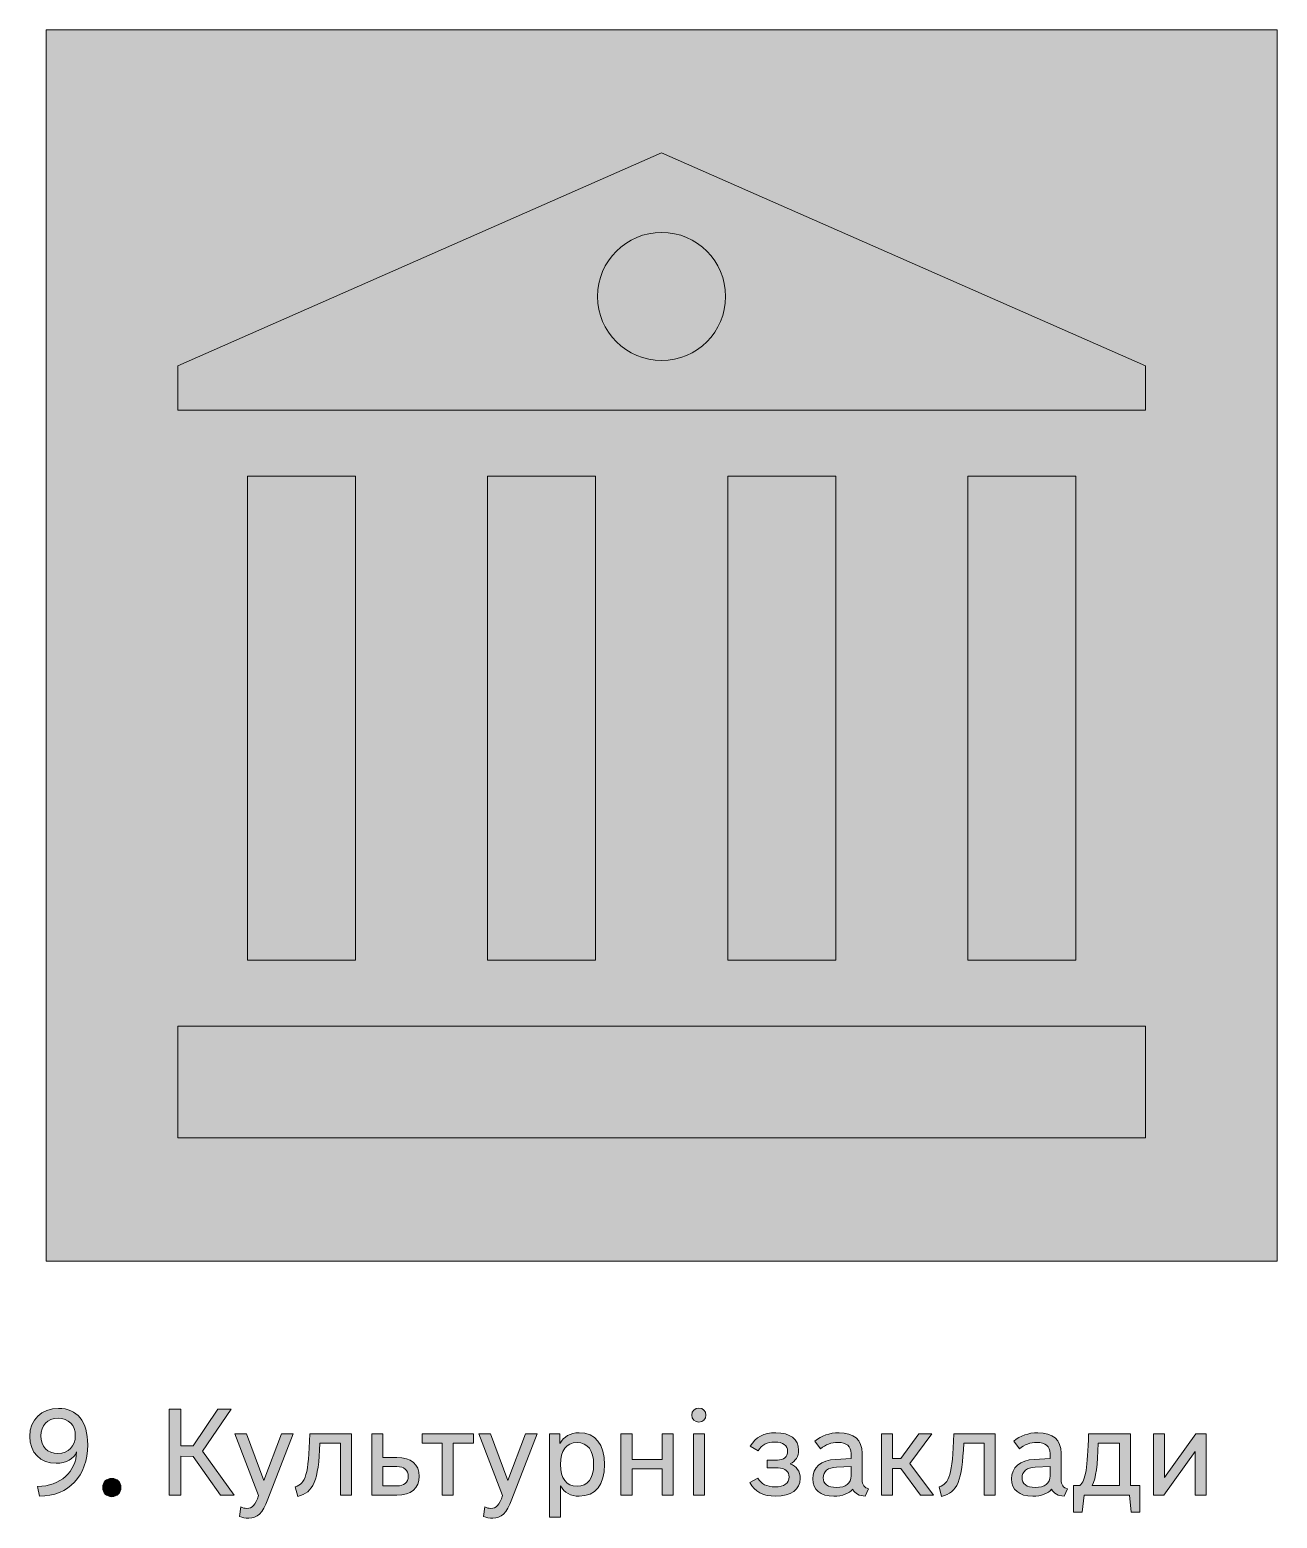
# Model space of a CAD drawing. Header units: millimetres. Extents: x -1334 to 1514, y -1037 to 10.
# Drawn here: x -267.6 to -166.3, y -110.9 to 10 of the extents above; entities that cross this region are included whole.
import ezdxf

# ---------------------------------------------------------------- set-up
doc = ezdxf.new("R2010")
doc.units = ezdxf.units.MM
doc.header["$MEASUREMENT"] = 0
doc.layers.add('bg', color=7, linetype='Continuous', lineweight=0)
doc.layers.add('icons', color=7, linetype='Continuous', lineweight=0)

# ---------------------------------------------------------------- blocks, each defined once
blk = doc.blocks.new('Block_42')
at = {"layer": 'icons', "true_color": 0x231f20, "transparency": 33554687}
h = blk.add_hatch(color=250, dxfattribs=at)
h.dxf.hatch_style = 2
edge = h.paths.add_edge_path()
edge.add_spline(control_points=[(-265.32, -102.76), (-266.2, -102.76), (-266.72, -103.34), (-266.72, -104.19), (-266.72, -105.05), (-266.2, -105.63), (-265.34, -105.63), (-264.46, -105.63), (-263.92, -105.02), (-263.92, -104.17), (-263.92, -103.33), (-264.45, -102.76), (-265.32, -102.76)], knot_values=[0, 0, 0, 0, 1, 1, 1, 2, 2, 2, 3, 3, 3, 4, 4, 4, 4], degree=3, periodic=0)
edge = h.paths.add_edge_path()
edge.add_spline(control_points=[(-265.28, -101.96), (-263.77, -101.96), (-262.91, -103.01), (-262.91, -104.93), (-262.91, -107.43), (-264.45, -109.09), (-266.83, -109.09), (-266.83, -109.09), (-266.98, -108.29), (-266.98, -108.29), (-265.13, -108.29), (-263.85, -107.09), (-263.82, -105.5), (-264.03, -106.05), (-264.66, -106.42), (-265.47, -106.42), (-266.75, -106.42), (-267.62, -105.56), (-267.62, -104.23), (-267.62, -102.86), (-266.67, -101.96), (-265.28, -101.96)], knot_values=[0, 0, 0, 0, 1, 1, 1, 2, 2, 2, 3, 3, 3, 4, 4, 4, 5, 5, 5, 6, 6, 6, 7, 7, 7, 7], degree=3, periodic=0)
h = blk.add_hatch(color=250, dxfattribs=at)
h.dxf.hatch_style = 2
edge = h.paths.add_edge_path()
edge.add_spline(control_points=[(-256.3, -102.03), (-256.3, -102.03), (-255.35, -102.03), (-255.35, -102.03), (-255.35, -102.03), (-255.35, -105), (-255.35, -105), (-255.35, -105), (-254.36, -105.01), (-254.36, -105.01), (-254.36, -105.01), (-252.35, -102.03), (-252.35, -102.03), (-252.35, -102.03), (-251.25, -102.03), (-251.25, -102.03), (-251.25, -102.03), (-253.58, -105.43), (-253.58, -105.43), (-253.58, -105.43), (-251.02, -109.01), (-251.02, -109.01), (-251.02, -109.01), (-252.14, -109.01), (-252.14, -109.01), (-252.14, -109.01), (-254.35, -105.86), (-254.35, -105.86), (-254.35, -105.86), (-255.35, -105.85), (-255.35, -105.85), (-255.35, -105.85), (-255.35, -109.01), (-255.35, -109.01), (-255.35, -109.01), (-256.3, -109.01), (-256.3, -109.01), (-256.3, -109.01), (-256.3, -102.03), (-256.3, -102.03)], knot_values=[0, 0, 0, 0, 1, 1, 1, 2, 2, 2, 3, 3, 3, 4, 4, 4, 5, 5, 5, 6, 6, 6, 7, 7, 7, 8, 8, 8, 9, 9, 9, 10, 10, 10, 11, 11, 11, 12, 12, 12, 13, 13, 13, 13], degree=3, periodic=0)
h = blk.add_hatch(color=250, dxfattribs=at)
h.dxf.hatch_style = 2
edge = h.paths.add_edge_path()
edge.add_spline(control_points=[(-212.82, -109.01), (-212.82, -109.01), (-213.72, -109.01), (-213.72, -109.01), (-213.72, -109.01), (-213.72, -104.02), (-213.72, -104.02), (-213.72, -104.02), (-212.82, -104.02), (-212.82, -104.02), (-212.82, -104.02), (-212.82, -109.01), (-212.82, -109.01)], knot_values=[0, 0, 0, 0, 1, 1, 1, 2, 2, 2, 3, 3, 3, 4, 4, 4, 4], degree=3, periodic=0)
edge = h.paths.add_edge_path()
edge.add_spline(control_points=[(-213.27, -101.93), (-212.94, -101.93), (-212.7, -102.17), (-212.7, -102.5), (-212.7, -102.83), (-212.94, -103.08), (-213.27, -103.08), (-213.6, -103.08), (-213.85, -102.83), (-213.85, -102.5), (-213.85, -102.17), (-213.6, -101.93), (-213.27, -101.93)], knot_values=[0, 0, 0, 0, 1, 1, 1, 2, 2, 2, 3, 3, 3, 4, 4, 4, 4], degree=3, periodic=0)
h = blk.add_hatch(color=250, dxfattribs=at)
h.dxf.hatch_style = 2
edge = h.paths.add_edge_path()
edge.add_spline(control_points=[(-223.17, -104.74), (-224.03, -104.74), (-224.51, -105.36), (-224.51, -106.52), (-224.51, -107.66), (-224.03, -108.28), (-223.17, -108.28), (-222.3, -108.28), (-221.82, -107.66), (-221.82, -106.52), (-221.82, -105.37), (-222.3, -104.74), (-223.17, -104.74)], knot_values=[0, 0, 0, 0, 1, 1, 1, 2, 2, 2, 3, 3, 3, 4, 4, 4, 4], degree=3, periodic=0)
edge = h.paths.add_edge_path()
edge.add_spline(control_points=[(-222.99, -103.94), (-221.68, -103.94), (-220.93, -104.88), (-220.93, -106.52), (-220.93, -108.15), (-221.67, -109.09), (-222.99, -109.09), (-223.69, -109.09), (-224.2, -108.8), (-224.51, -108.26), (-224.51, -108.26), (-224.51, -110.8), (-224.51, -110.8), (-224.51, -110.8), (-225.41, -110.8), (-225.41, -110.8), (-225.41, -110.8), (-225.41, -104.02), (-225.41, -104.02), (-225.41, -104.02), (-224.56, -104.02), (-224.56, -104.02), (-224.56, -104.02), (-224.56, -104.82), (-224.56, -104.82), (-224.25, -104.25), (-223.72, -103.94), (-222.99, -103.94)], knot_values=[0, 0, 0, 0, 1, 1, 1, 2, 2, 2, 3, 3, 3, 4, 4, 4, 5, 5, 5, 6, 6, 6, 7, 7, 7, 8, 8, 8, 9, 9, 9, 9], degree=3, periodic=0)
h = blk.add_hatch(color=250, dxfattribs=at)
h.dxf.hatch_style = 2
edge = h.paths.add_edge_path()
edge.add_spline(control_points=[(-208.45, -105.41), (-208.45, -105.41), (-209.1, -105.03), (-209.1, -105.03), (-208.67, -104.29), (-208.01, -103.94), (-207.03, -103.94), (-205.87, -103.94), (-205.17, -104.45), (-205.17, -105.34), (-205.17, -105.86), (-205.41, -106.25), (-205.86, -106.46), (-205.33, -106.66), (-205.04, -107.07), (-205.04, -107.64), (-205.04, -108.56), (-205.78, -109.09), (-207.03, -109.09), (-208.05, -109.09), (-208.72, -108.74), (-209.14, -107.99), (-209.14, -107.99), (-208.49, -107.62), (-208.49, -107.62), (-208.21, -108.1), (-207.76, -108.33), (-207.09, -108.33), (-206.36, -108.33), (-205.94, -108.04), (-205.94, -107.53), (-205.94, -107.08), (-206.27, -106.8), (-206.83, -106.8), (-206.83, -106.8), (-207.73, -106.8), (-207.73, -106.8), (-207.73, -106.8), (-207.73, -106.16), (-207.73, -106.16), (-207.73, -106.16), (-206.9, -106.16), (-206.9, -106.16), (-206.38, -106.16), (-206.07, -105.89), (-206.07, -105.45), (-206.07, -104.96), (-206.44, -104.69), (-207.11, -104.69), (-207.74, -104.69), (-208.17, -104.92), (-208.45, -105.41)], knot_values=[0, 0, 0, 0, 1, 1, 1, 2, 2, 2, 3, 3, 3, 4, 4, 4, 5, 5, 5, 6, 6, 6, 7, 7, 7, 8, 8, 8, 9, 9, 9, 10, 10, 10, 11, 11, 11, 12, 12, 12, 13, 13, 13, 14, 14, 14, 15, 15, 15, 16, 16, 16, 17, 17, 17, 17], degree=3, periodic=0)
h = blk.add_hatch(color=250, dxfattribs=at)
h.dxf.hatch_style = 2
edge = h.paths.add_edge_path()
edge.add_spline(control_points=[(-202.1, -106.73), (-202.79, -106.76), (-203.18, -107.08), (-203.18, -107.59), (-203.18, -108.1), (-202.81, -108.38), (-202.1, -108.38), (-201.34, -108.38), (-200.91, -108.05), (-200.91, -107.44), (-200.91, -107.44), (-200.91, -106.68), (-200.91, -106.68), (-200.91, -106.68), (-202.1, -106.73), (-202.1, -106.73)], knot_values=[0, 0, 0, 0, 1, 1, 1, 2, 2, 2, 3, 3, 3, 4, 4, 4, 5, 5, 5, 5], degree=3, periodic=0)
edge = h.paths.add_edge_path()
edge.add_spline(control_points=[(-203.85, -104.63), (-203.32, -104.18), (-202.67, -103.94), (-201.89, -103.94), (-200.67, -103.94), (-200.01, -104.52), (-200.01, -105.59), (-200.01, -105.59), (-200.01, -107.75), (-200.01, -107.75), (-200.01, -108.16), (-199.82, -108.42), (-199.49, -108.48), (-199.49, -108.48), (-199.76, -109.08), (-199.76, -109.08), (-200.25, -109.08), (-200.6, -108.88), (-200.78, -108.52), (-201.04, -108.87), (-201.62, -109.09), (-202.31, -109.09), (-203.42, -109.09), (-204.03, -108.56), (-204.03, -107.68), (-204.03, -106.74), (-203.35, -106.16), (-202.18, -106.1), (-202.18, -106.1), (-200.91, -106.03), (-200.91, -106.03), (-200.91, -106.03), (-200.91, -105.62), (-200.91, -105.62), (-200.91, -105.05), (-201.28, -104.72), (-201.97, -104.72), (-202.5, -104.72), (-203, -104.9), (-203.39, -105.24), (-203.39, -105.24), (-203.85, -104.63), (-203.85, -104.63)], knot_values=[0, 0, 0, 0, 1, 1, 1, 2, 2, 2, 3, 3, 3, 4, 4, 4, 5, 5, 5, 6, 6, 6, 7, 7, 7, 8, 8, 8, 9, 9, 9, 10, 10, 10, 11, 11, 11, 12, 12, 12, 13, 13, 13, 14, 14, 14, 14], degree=3, periodic=0)
h = blk.add_hatch(color=250, dxfattribs=at)
h.dxf.hatch_style = 2
edge = h.paths.add_edge_path()
edge.add_spline(control_points=[(-185.95, -106.73), (-186.64, -106.76), (-187.02, -107.08), (-187.02, -107.59), (-187.02, -108.1), (-186.65, -108.38), (-185.95, -108.38), (-185.19, -108.38), (-184.75, -108.05), (-184.75, -107.44), (-184.75, -107.44), (-184.75, -106.68), (-184.75, -106.68), (-184.75, -106.68), (-185.95, -106.73), (-185.95, -106.73)], knot_values=[0, 0, 0, 0, 1, 1, 1, 2, 2, 2, 3, 3, 3, 4, 4, 4, 5, 5, 5, 5], degree=3, periodic=0)
edge = h.paths.add_edge_path()
edge.add_spline(control_points=[(-187.7, -104.63), (-187.16, -104.18), (-186.52, -103.94), (-185.74, -103.94), (-184.51, -103.94), (-183.85, -104.52), (-183.85, -105.59), (-183.85, -105.59), (-183.85, -107.75), (-183.85, -107.75), (-183.85, -108.16), (-183.67, -108.42), (-183.34, -108.48), (-183.34, -108.48), (-183.61, -109.08), (-183.61, -109.08), (-184.09, -109.08), (-184.44, -108.88), (-184.62, -108.52), (-184.89, -108.87), (-185.47, -109.09), (-186.16, -109.09), (-187.26, -109.09), (-187.88, -108.56), (-187.88, -107.68), (-187.88, -106.74), (-187.19, -106.16), (-186.03, -106.1), (-186.03, -106.1), (-184.75, -106.03), (-184.75, -106.03), (-184.75, -106.03), (-184.75, -105.62), (-184.75, -105.62), (-184.75, -105.05), (-185.13, -104.72), (-185.82, -104.72), (-186.35, -104.72), (-186.84, -104.9), (-187.23, -105.24), (-187.23, -105.24), (-187.7, -104.63), (-187.7, -104.63)], knot_values=[0, 0, 0, 0, 1, 1, 1, 2, 2, 2, 3, 3, 3, 4, 4, 4, 5, 5, 5, 6, 6, 6, 7, 7, 7, 8, 8, 8, 9, 9, 9, 10, 10, 10, 11, 11, 11, 12, 12, 12, 13, 13, 13, 14, 14, 14, 14], degree=3, periodic=0)
h = blk.add_hatch(color=250, dxfattribs=at)
h.dxf.hatch_style = 2
edge = h.paths.add_edge_path()
edge.add_spline(control_points=[(-249.84, -110.88), (-250.09, -110.88), (-250.36, -110.83), (-250.58, -110.73), (-250.58, -110.73), (-250.47, -109.96), (-250.47, -109.96), (-250.32, -110.04), (-250.16, -110.08), (-249.99, -110.08), (-249.56, -110.08), (-249.3, -109.8), (-249.03, -109.03), (-249.03, -109.03), (-250.97, -104.02), (-250.97, -104.02), (-250.97, -104.02), (-250.02, -104.02), (-250.02, -104.02), (-250.02, -104.02), (-248.6, -107.81), (-248.6, -107.81), (-248.6, -107.81), (-247.18, -104.02), (-247.18, -104.02), (-247.18, -104.02), (-246.23, -104.02), (-246.23, -104.02), (-246.23, -104.02), (-248.28, -109.34), (-248.28, -109.34), (-248.73, -110.48), (-249.13, -110.88), (-249.84, -110.88)], knot_values=[0, 0, 0, 0, 1, 1, 1, 2, 2, 2, 3, 3, 3, 4, 4, 4, 5, 5, 5, 6, 6, 6, 7, 7, 7, 8, 8, 8, 9, 9, 9, 10, 10, 10, 11, 11, 11, 11], degree=3, periodic=0)
h = blk.add_hatch(color=250, dxfattribs=at)
h.dxf.hatch_style = 2
edge = h.paths.add_edge_path()
edge.add_spline(control_points=[(-246.06, -108.33), (-245.2, -108.07), (-245, -107.37), (-244.86, -104.02), (-244.86, -104.02), (-241.49, -104.02), (-241.49, -104.02), (-241.49, -104.02), (-241.49, -109.01), (-241.49, -109.01), (-241.49, -109.01), (-242.39, -109.01), (-242.39, -109.01), (-242.39, -109.01), (-242.39, -104.79), (-242.39, -104.79), (-242.39, -104.79), (-244.05, -104.79), (-244.05, -104.79), (-244.18, -107.88), (-244.56, -108.77), (-245.86, -109.11), (-245.86, -109.11), (-246.06, -108.33), (-246.06, -108.33)], knot_values=[0, 0, 0, 0, 1, 1, 1, 2, 2, 2, 3, 3, 3, 4, 4, 4, 5, 5, 5, 6, 6, 6, 7, 7, 7, 8, 8, 8, 8], degree=3, periodic=0)
h = blk.add_hatch(color=250, dxfattribs=at)
h.dxf.hatch_style = 2
edge = h.paths.add_edge_path()
edge.add_spline(control_points=[(-237.81, -108.26), (-237.21, -108.26), (-236.88, -107.97), (-236.88, -107.47), (-236.88, -106.97), (-237.21, -106.68), (-237.81, -106.68), (-237.81, -106.68), (-238.94, -106.68), (-238.94, -106.68), (-238.94, -106.68), (-238.94, -108.26), (-238.94, -108.26), (-238.94, -108.26), (-237.81, -108.26), (-237.81, -108.26)], knot_values=[0, 0, 0, 0, 1, 1, 1, 2, 2, 2, 3, 3, 3, 4, 4, 4, 5, 5, 5, 5], degree=3, periodic=0)
edge = h.paths.add_edge_path()
edge.add_spline(control_points=[(-235.98, -107.47), (-235.98, -108.45), (-236.64, -109.01), (-237.81, -109.01), (-237.81, -109.01), (-239.84, -109.01), (-239.84, -109.01), (-239.84, -109.01), (-239.84, -104.02), (-239.84, -104.02), (-239.84, -104.02), (-238.94, -104.02), (-238.94, -104.02), (-238.94, -104.02), (-238.94, -105.94), (-238.94, -105.94), (-238.94, -105.94), (-237.81, -105.94), (-237.81, -105.94), (-236.64, -105.94), (-235.98, -106.5), (-235.98, -107.47)], knot_values=[0, 0, 0, 0, 1, 1, 1, 2, 2, 2, 3, 3, 3, 4, 4, 4, 5, 5, 5, 6, 6, 6, 7, 7, 7, 7], degree=3, periodic=0)
h = blk.add_hatch(color=250, dxfattribs=at)
h.dxf.hatch_style = 2
edge = h.paths.add_edge_path()
edge.add_spline(control_points=[(-235.76, -104.02), (-235.76, -104.02), (-231.58, -104.02), (-231.58, -104.02), (-231.58, -104.02), (-231.58, -104.79), (-231.58, -104.79), (-231.58, -104.79), (-233.22, -104.79), (-233.22, -104.79), (-233.22, -104.79), (-233.22, -109.01), (-233.22, -109.01), (-233.22, -109.01), (-234.12, -109.01), (-234.12, -109.01), (-234.12, -109.01), (-234.12, -104.79), (-234.12, -104.79), (-234.12, -104.79), (-235.76, -104.79), (-235.76, -104.79), (-235.76, -104.79), (-235.76, -104.02), (-235.76, -104.02)], knot_values=[0, 0, 0, 0, 1, 1, 1, 2, 2, 2, 3, 3, 3, 4, 4, 4, 5, 5, 5, 6, 6, 6, 7, 7, 7, 8, 8, 8, 8], degree=3, periodic=0)
h = blk.add_hatch(color=250, dxfattribs=at)
h.dxf.hatch_style = 2
edge = h.paths.add_edge_path()
edge.add_spline(control_points=[(-230.02, -110.88), (-230.27, -110.88), (-230.54, -110.83), (-230.76, -110.73), (-230.76, -110.73), (-230.65, -109.96), (-230.65, -109.96), (-230.5, -110.04), (-230.34, -110.08), (-230.17, -110.08), (-229.74, -110.08), (-229.48, -109.8), (-229.21, -109.03), (-229.21, -109.03), (-231.15, -104.02), (-231.15, -104.02), (-231.15, -104.02), (-230.2, -104.02), (-230.2, -104.02), (-230.2, -104.02), (-228.78, -107.81), (-228.78, -107.81), (-228.78, -107.81), (-227.36, -104.02), (-227.36, -104.02), (-227.36, -104.02), (-226.41, -104.02), (-226.41, -104.02), (-226.41, -104.02), (-228.46, -109.34), (-228.46, -109.34), (-228.91, -110.48), (-229.31, -110.88), (-230.02, -110.88)], knot_values=[0, 0, 0, 0, 1, 1, 1, 2, 2, 2, 3, 3, 3, 4, 4, 4, 5, 5, 5, 6, 6, 6, 7, 7, 7, 8, 8, 8, 9, 9, 9, 10, 10, 10, 11, 11, 11, 11], degree=3, periodic=0)
h = blk.add_hatch(color=250, dxfattribs=at)
h.dxf.hatch_style = 2
edge = h.paths.add_edge_path()
edge.add_spline(control_points=[(-218.7, -109.01), (-218.7, -109.01), (-219.6, -109.01), (-219.6, -109.01), (-219.6, -109.01), (-219.6, -104.02), (-219.6, -104.02), (-219.6, -104.02), (-218.7, -104.02), (-218.7, -104.02), (-218.7, -104.02), (-218.7, -106.1), (-218.7, -106.1), (-218.7, -106.1), (-216.26, -106.1), (-216.26, -106.1), (-216.26, -106.1), (-216.26, -104.02), (-216.26, -104.02), (-216.26, -104.02), (-215.36, -104.02), (-215.36, -104.02), (-215.36, -104.02), (-215.36, -109.01), (-215.36, -109.01), (-215.36, -109.01), (-216.26, -109.01), (-216.26, -109.01), (-216.26, -109.01), (-216.26, -106.86), (-216.26, -106.86), (-216.26, -106.86), (-218.7, -106.86), (-218.7, -106.86), (-218.7, -106.86), (-218.7, -109.01), (-218.7, -109.01)], knot_values=[0, 0, 0, 0, 1, 1, 1, 2, 2, 2, 3, 3, 3, 4, 4, 4, 5, 5, 5, 6, 6, 6, 7, 7, 7, 8, 8, 8, 9, 9, 9, 10, 10, 10, 11, 11, 11, 12, 12, 12, 12], degree=3, periodic=0)
h = blk.add_hatch(color=250, dxfattribs=at)
h.dxf.hatch_style = 2
edge = h.paths.add_edge_path()
edge.add_spline(control_points=[(-197.55, -106.84), (-197.55, -106.84), (-197.55, -109.01), (-197.55, -109.01), (-197.55, -109.01), (-198.44, -109.01), (-198.44, -109.01), (-198.44, -109.01), (-198.44, -104.02), (-198.44, -104.02), (-198.44, -104.02), (-197.55, -104.02), (-197.55, -104.02), (-197.55, -104.02), (-197.55, -106.03), (-197.55, -106.03), (-197.55, -106.03), (-196.88, -106.03), (-196.88, -106.03), (-196.88, -106.03), (-195.41, -104.02), (-195.41, -104.02), (-195.41, -104.02), (-194.36, -104.02), (-194.36, -104.02), (-194.36, -104.02), (-196.14, -106.44), (-196.14, -106.44), (-196.14, -106.44), (-194.22, -109.01), (-194.22, -109.01), (-194.22, -109.01), (-195.27, -109.01), (-195.27, -109.01), (-195.27, -109.01), (-196.88, -106.84), (-196.88, -106.84), (-196.88, -106.84), (-197.55, -106.84), (-197.55, -106.84)], knot_values=[0, 0, 0, 0, 1, 1, 1, 2, 2, 2, 3, 3, 3, 4, 4, 4, 5, 5, 5, 6, 6, 6, 7, 7, 7, 8, 8, 8, 9, 9, 9, 10, 10, 10, 11, 11, 11, 12, 12, 12, 13, 13, 13, 13], degree=3, periodic=0)
h = blk.add_hatch(color=250, dxfattribs=at)
h.dxf.hatch_style = 2
edge = h.paths.add_edge_path()
edge.add_spline(control_points=[(-193.76, -108.33), (-192.9, -108.07), (-192.7, -107.37), (-192.56, -104.02), (-192.56, -104.02), (-189.2, -104.02), (-189.2, -104.02), (-189.2, -104.02), (-189.2, -109.01), (-189.2, -109.01), (-189.2, -109.01), (-190.09, -109.01), (-190.09, -109.01), (-190.09, -109.01), (-190.09, -104.79), (-190.09, -104.79), (-190.09, -104.79), (-191.76, -104.79), (-191.76, -104.79), (-191.89, -107.88), (-192.27, -108.77), (-193.56, -109.11), (-193.56, -109.11), (-193.76, -108.33), (-193.76, -108.33)], knot_values=[0, 0, 0, 0, 1, 1, 1, 2, 2, 2, 3, 3, 3, 4, 4, 4, 5, 5, 5, 6, 6, 6, 7, 7, 7, 8, 8, 8, 8], degree=3, periodic=0)
h = blk.add_hatch(color=250, dxfattribs=at)
h.dxf.hatch_style = 2
edge = h.paths.add_edge_path()
edge.add_spline(control_points=[(-179.1, -108.23), (-179.1, -108.23), (-179.1, -104.79), (-179.1, -104.79), (-179.1, -104.79), (-180.83, -104.79), (-180.83, -104.79), (-180.89, -106.56), (-181.01, -107.6), (-181.32, -108.23), (-181.32, -108.23), (-179.1, -108.23), (-179.1, -108.23)], knot_values=[0, 0, 0, 0, 1, 1, 1, 2, 2, 2, 3, 3, 3, 4, 4, 4, 4], degree=3, periodic=0)
edge = h.paths.add_edge_path()
edge.add_spline(control_points=[(-182.84, -110.4), (-182.84, -110.4), (-182.84, -108.23), (-182.84, -108.23), (-182.84, -108.23), (-182.34, -108.23), (-182.34, -108.23), (-181.83, -107.81), (-181.71, -106.78), (-181.62, -104.02), (-181.62, -104.02), (-178.21, -104.02), (-178.21, -104.02), (-178.21, -104.02), (-178.21, -108.23), (-178.21, -108.23), (-178.21, -108.23), (-177.46, -108.23), (-177.46, -108.23), (-177.46, -108.23), (-177.46, -110.4), (-177.46, -110.4), (-177.46, -110.4), (-178.16, -110.4), (-178.16, -110.4), (-178.16, -110.4), (-178.3, -109.01), (-178.3, -109.01), (-178.3, -109.01), (-181.99, -109.01), (-181.99, -109.01), (-181.99, -109.01), (-182.14, -110.4), (-182.14, -110.4), (-182.14, -110.4), (-182.84, -110.4), (-182.84, -110.4)], knot_values=[0, 0, 0, 0, 1, 1, 1, 2, 2, 2, 3, 3, 3, 4, 4, 4, 5, 5, 5, 6, 6, 6, 7, 7, 7, 8, 8, 8, 9, 9, 9, 10, 10, 10, 11, 11, 11, 12, 12, 12, 12], degree=3, periodic=0)
h = blk.add_hatch(color=250, dxfattribs=at)
h.dxf.hatch_style = 2
edge = h.paths.add_edge_path()
edge.add_spline(control_points=[(-172.92, -104.02), (-172.92, -104.02), (-172.08, -104.02), (-172.08, -104.02), (-172.08, -104.02), (-172.08, -109.01), (-172.08, -109.01), (-172.08, -109.01), (-172.97, -109.01), (-172.97, -109.01), (-172.97, -109.01), (-172.97, -105.46), (-172.97, -105.46), (-172.97, -105.46), (-175.51, -109.01), (-175.51, -109.01), (-175.51, -109.01), (-176.36, -109.01), (-176.36, -109.01), (-176.36, -109.01), (-176.36, -104.02), (-176.36, -104.02), (-176.36, -104.02), (-175.46, -104.02), (-175.46, -104.02), (-175.46, -104.02), (-175.46, -107.56), (-175.46, -107.56), (-175.46, -107.56), (-172.92, -104.02), (-172.92, -104.02)], knot_values=[0, 0, 0, 0, 1, 1, 1, 2, 2, 2, 3, 3, 3, 4, 4, 4, 5, 5, 5, 6, 6, 6, 7, 7, 7, 8, 8, 8, 9, 9, 9, 10, 10, 10, 10], degree=3, periodic=0)
h = blk.add_hatch(color=250, dxfattribs=at)
h.dxf.hatch_style = 2
edge = h.paths.add_edge_path()
edge.add_spline(control_points=[(-260.95, -107.64), (-260.53, -107.64), (-260.22, -107.95), (-260.22, -108.38), (-260.22, -108.81), (-260.53, -109.13), (-260.95, -109.13), (-261.39, -109.13), (-261.69, -108.81), (-261.69, -108.38), (-261.69, -107.95), (-261.39, -107.64), (-260.95, -107.64)], knot_values=[0, 0, 0, 0, 1, 1, 1, 2, 2, 2, 3, 3, 3, 4, 4, 4, 4], degree=3, periodic=0)
at = {"layer": 'icons'}
for points, knots in [([(-265.28, -101.96), (-263.77, -101.96), (-262.91, -103.01), (-262.91, -104.93), (-262.91, -107.43), (-264.45, -109.09), (-266.83, -109.09), (-266.83, -109.09), (-266.98, -108.29), (-266.98, -108.29), (-265.13, -108.29), (-263.85, -107.09), (-263.82, -105.5), (-264.03, -106.05), (-264.66, -106.42), (-265.47, -106.42), (-266.75, -106.42), (-267.62, -105.56), (-267.62, -104.23), (-267.62, -102.86), (-266.67, -101.96), (-265.28, -101.96)], [0, 0, 0, 0, 1, 1, 1, 2, 2, 2, 3, 3, 3, 4, 4, 4, 5, 5, 5, 6, 6, 6, 7, 7, 7, 7]), ([(-256.3, -102.03), (-256.3, -102.03), (-255.35, -102.03), (-255.35, -102.03), (-255.35, -102.03), (-255.35, -105), (-255.35, -105), (-255.35, -105), (-254.36, -105.01), (-254.36, -105.01), (-254.36, -105.01), (-252.35, -102.03), (-252.35, -102.03), (-252.35, -102.03), (-251.25, -102.03), (-251.25, -102.03), (-251.25, -102.03), (-253.58, -105.43), (-253.58, -105.43), (-253.58, -105.43), (-251.02, -109.01), (-251.02, -109.01), (-251.02, -109.01), (-252.14, -109.01), (-252.14, -109.01), (-252.14, -109.01), (-254.35, -105.86), (-254.35, -105.86), (-254.35, -105.86), (-255.35, -105.85), (-255.35, -105.85), (-255.35, -105.85), (-255.35, -109.01), (-255.35, -109.01), (-255.35, -109.01), (-256.3, -109.01), (-256.3, -109.01), (-256.3, -109.01), (-256.3, -102.03), (-256.3, -102.03)], [0, 0, 0, 0, 1, 1, 1, 2, 2, 2, 3, 3, 3, 4, 4, 4, 5, 5, 5, 6, 6, 6, 7, 7, 7, 8, 8, 8, 9, 9, 9, 10, 10, 10, 11, 11, 11, 12, 12, 12, 13, 13, 13, 13]), ([(-213.27, -101.93), (-212.94, -101.93), (-212.7, -102.17), (-212.7, -102.5), (-212.7, -102.83), (-212.94, -103.08), (-213.27, -103.08), (-213.6, -103.08), (-213.85, -102.83), (-213.85, -102.5), (-213.85, -102.17), (-213.6, -101.93), (-213.27, -101.93)], [0, 0, 0, 0, 1, 1, 1, 2, 2, 2, 3, 3, 3, 4, 4, 4, 4]), ([(-265.32, -102.76), (-266.2, -102.76), (-266.72, -103.34), (-266.72, -104.19), (-266.72, -105.05), (-266.2, -105.63), (-265.34, -105.63), (-264.46, -105.63), (-263.92, -105.02), (-263.92, -104.17), (-263.92, -103.33), (-264.45, -102.76), (-265.32, -102.76)], [0, 0, 0, 0, 1, 1, 1, 2, 2, 2, 3, 3, 3, 4, 4, 4, 4]), ([(-222.99, -103.94), (-221.68, -103.94), (-220.93, -104.88), (-220.93, -106.52), (-220.93, -108.15), (-221.67, -109.09), (-222.99, -109.09), (-223.69, -109.09), (-224.2, -108.8), (-224.51, -108.26), (-224.51, -108.26), (-224.51, -110.8), (-224.51, -110.8), (-224.51, -110.8), (-225.41, -110.8), (-225.41, -110.8), (-225.41, -110.8), (-225.41, -104.02), (-225.41, -104.02), (-225.41, -104.02), (-224.56, -104.02), (-224.56, -104.02), (-224.56, -104.02), (-224.56, -104.82), (-224.56, -104.82), (-224.25, -104.25), (-223.72, -103.94), (-222.99, -103.94)], [0, 0, 0, 0, 1, 1, 1, 2, 2, 2, 3, 3, 3, 4, 4, 4, 5, 5, 5, 6, 6, 6, 7, 7, 7, 8, 8, 8, 9, 9, 9, 9]), ([(-208.45, -105.41), (-208.45, -105.41), (-209.1, -105.03), (-209.1, -105.03), (-208.67, -104.29), (-208.01, -103.94), (-207.03, -103.94), (-205.87, -103.94), (-205.17, -104.45), (-205.17, -105.34), (-205.17, -105.86), (-205.41, -106.25), (-205.86, -106.46), (-205.33, -106.66), (-205.04, -107.07), (-205.04, -107.64), (-205.04, -108.56), (-205.78, -109.09), (-207.03, -109.09), (-208.05, -109.09), (-208.72, -108.74), (-209.14, -107.99), (-209.14, -107.99), (-208.49, -107.62), (-208.49, -107.62), (-208.21, -108.1), (-207.76, -108.33), (-207.09, -108.33), (-206.36, -108.33), (-205.94, -108.04), (-205.94, -107.53), (-205.94, -107.08), (-206.27, -106.8), (-206.83, -106.8), (-206.83, -106.8), (-207.73, -106.8), (-207.73, -106.8), (-207.73, -106.8), (-207.73, -106.16), (-207.73, -106.16), (-207.73, -106.16), (-206.9, -106.16), (-206.9, -106.16), (-206.38, -106.16), (-206.07, -105.89), (-206.07, -105.45), (-206.07, -104.96), (-206.44, -104.69), (-207.11, -104.69), (-207.74, -104.69), (-208.17, -104.92), (-208.45, -105.41)], [0, 0, 0, 0, 1, 1, 1, 2, 2, 2, 3, 3, 3, 4, 4, 4, 5, 5, 5, 6, 6, 6, 7, 7, 7, 8, 8, 8, 9, 9, 9, 10, 10, 10, 11, 11, 11, 12, 12, 12, 13, 13, 13, 14, 14, 14, 15, 15, 15, 16, 16, 16, 17, 17, 17, 17]), ([(-203.85, -104.63), (-203.32, -104.18), (-202.67, -103.94), (-201.89, -103.94), (-200.67, -103.94), (-200.01, -104.52), (-200.01, -105.59), (-200.01, -105.59), (-200.01, -107.75), (-200.01, -107.75), (-200.01, -108.16), (-199.82, -108.42), (-199.49, -108.48), (-199.49, -108.48), (-199.76, -109.08), (-199.76, -109.08), (-200.25, -109.08), (-200.6, -108.88), (-200.78, -108.52), (-201.04, -108.87), (-201.62, -109.09), (-202.31, -109.09), (-203.42, -109.09), (-204.03, -108.56), (-204.03, -107.68), (-204.03, -106.74), (-203.35, -106.16), (-202.18, -106.1), (-202.18, -106.1), (-200.91, -106.03), (-200.91, -106.03), (-200.91, -106.03), (-200.91, -105.62), (-200.91, -105.62), (-200.91, -105.05), (-201.28, -104.72), (-201.97, -104.72), (-202.5, -104.72), (-203, -104.9), (-203.39, -105.24), (-203.39, -105.24), (-203.85, -104.63), (-203.85, -104.63)], [0, 0, 0, 0, 1, 1, 1, 2, 2, 2, 3, 3, 3, 4, 4, 4, 5, 5, 5, 6, 6, 6, 7, 7, 7, 8, 8, 8, 9, 9, 9, 10, 10, 10, 11, 11, 11, 12, 12, 12, 13, 13, 13, 14, 14, 14, 14]), ([(-187.7, -104.63), (-187.16, -104.18), (-186.52, -103.94), (-185.74, -103.94), (-184.51, -103.94), (-183.85, -104.52), (-183.85, -105.59), (-183.85, -105.59), (-183.85, -107.75), (-183.85, -107.75), (-183.85, -108.16), (-183.67, -108.42), (-183.34, -108.48), (-183.34, -108.48), (-183.61, -109.08), (-183.61, -109.08), (-184.09, -109.08), (-184.44, -108.88), (-184.62, -108.52), (-184.89, -108.87), (-185.47, -109.09), (-186.16, -109.09), (-187.26, -109.09), (-187.88, -108.56), (-187.88, -107.68), (-187.88, -106.74), (-187.19, -106.16), (-186.03, -106.1), (-186.03, -106.1), (-184.75, -106.03), (-184.75, -106.03), (-184.75, -106.03), (-184.75, -105.62), (-184.75, -105.62), (-184.75, -105.05), (-185.13, -104.72), (-185.82, -104.72), (-186.35, -104.72), (-186.84, -104.9), (-187.23, -105.24), (-187.23, -105.24), (-187.7, -104.63), (-187.7, -104.63)], [0, 0, 0, 0, 1, 1, 1, 2, 2, 2, 3, 3, 3, 4, 4, 4, 5, 5, 5, 6, 6, 6, 7, 7, 7, 8, 8, 8, 9, 9, 9, 10, 10, 10, 11, 11, 11, 12, 12, 12, 13, 13, 13, 14, 14, 14, 14]), ([(-249.84, -110.88), (-250.09, -110.88), (-250.36, -110.83), (-250.58, -110.73), (-250.58, -110.73), (-250.47, -109.96), (-250.47, -109.96), (-250.32, -110.04), (-250.16, -110.08), (-249.99, -110.08), (-249.56, -110.08), (-249.3, -109.8), (-249.03, -109.03), (-249.03, -109.03), (-250.97, -104.02), (-250.97, -104.02), (-250.97, -104.02), (-250.02, -104.02), (-250.02, -104.02), (-250.02, -104.02), (-248.6, -107.81), (-248.6, -107.81), (-248.6, -107.81), (-247.18, -104.02), (-247.18, -104.02), (-247.18, -104.02), (-246.23, -104.02), (-246.23, -104.02), (-246.23, -104.02), (-248.28, -109.34), (-248.28, -109.34), (-248.73, -110.48), (-249.13, -110.88), (-249.84, -110.88)], [0, 0, 0, 0, 1, 1, 1, 2, 2, 2, 3, 3, 3, 4, 4, 4, 5, 5, 5, 6, 6, 6, 7, 7, 7, 8, 8, 8, 9, 9, 9, 10, 10, 10, 11, 11, 11, 11]), ([(-246.06, -108.33), (-245.2, -108.07), (-245, -107.37), (-244.86, -104.02), (-244.86, -104.02), (-241.49, -104.02), (-241.49, -104.02), (-241.49, -104.02), (-241.49, -109.01), (-241.49, -109.01), (-241.49, -109.01), (-242.39, -109.01), (-242.39, -109.01), (-242.39, -109.01), (-242.39, -104.79), (-242.39, -104.79), (-242.39, -104.79), (-244.05, -104.79), (-244.05, -104.79), (-244.18, -107.88), (-244.56, -108.77), (-245.86, -109.11), (-245.86, -109.11), (-246.06, -108.33), (-246.06, -108.33)], [0, 0, 0, 0, 1, 1, 1, 2, 2, 2, 3, 3, 3, 4, 4, 4, 5, 5, 5, 6, 6, 6, 7, 7, 7, 8, 8, 8, 8]), ([(-235.98, -107.47), (-235.98, -108.45), (-236.64, -109.01), (-237.81, -109.01), (-237.81, -109.01), (-239.84, -109.01), (-239.84, -109.01), (-239.84, -109.01), (-239.84, -104.02), (-239.84, -104.02), (-239.84, -104.02), (-238.94, -104.02), (-238.94, -104.02), (-238.94, -104.02), (-238.94, -105.94), (-238.94, -105.94), (-238.94, -105.94), (-237.81, -105.94), (-237.81, -105.94), (-236.64, -105.94), (-235.98, -106.5), (-235.98, -107.47)], [0, 0, 0, 0, 1, 1, 1, 2, 2, 2, 3, 3, 3, 4, 4, 4, 5, 5, 5, 6, 6, 6, 7, 7, 7, 7]), ([(-235.76, -104.02), (-235.76, -104.02), (-231.58, -104.02), (-231.58, -104.02), (-231.58, -104.02), (-231.58, -104.79), (-231.58, -104.79), (-231.58, -104.79), (-233.22, -104.79), (-233.22, -104.79), (-233.22, -104.79), (-233.22, -109.01), (-233.22, -109.01), (-233.22, -109.01), (-234.12, -109.01), (-234.12, -109.01), (-234.12, -109.01), (-234.12, -104.79), (-234.12, -104.79), (-234.12, -104.79), (-235.76, -104.79), (-235.76, -104.79), (-235.76, -104.79), (-235.76, -104.02), (-235.76, -104.02)], [0, 0, 0, 0, 1, 1, 1, 2, 2, 2, 3, 3, 3, 4, 4, 4, 5, 5, 5, 6, 6, 6, 7, 7, 7, 8, 8, 8, 8]), ([(-230.02, -110.88), (-230.27, -110.88), (-230.54, -110.83), (-230.76, -110.73), (-230.76, -110.73), (-230.65, -109.96), (-230.65, -109.96), (-230.5, -110.04), (-230.34, -110.08), (-230.17, -110.08), (-229.74, -110.08), (-229.48, -109.8), (-229.21, -109.03), (-229.21, -109.03), (-231.15, -104.02), (-231.15, -104.02), (-231.15, -104.02), (-230.2, -104.02), (-230.2, -104.02), (-230.2, -104.02), (-228.78, -107.81), (-228.78, -107.81), (-228.78, -107.81), (-227.36, -104.02), (-227.36, -104.02), (-227.36, -104.02), (-226.41, -104.02), (-226.41, -104.02), (-226.41, -104.02), (-228.46, -109.34), (-228.46, -109.34), (-228.91, -110.48), (-229.31, -110.88), (-230.02, -110.88)], [0, 0, 0, 0, 1, 1, 1, 2, 2, 2, 3, 3, 3, 4, 4, 4, 5, 5, 5, 6, 6, 6, 7, 7, 7, 8, 8, 8, 9, 9, 9, 10, 10, 10, 11, 11, 11, 11]), ([(-223.17, -104.74), (-224.03, -104.74), (-224.51, -105.36), (-224.51, -106.52), (-224.51, -107.66), (-224.03, -108.28), (-223.17, -108.28), (-222.3, -108.28), (-221.82, -107.66), (-221.82, -106.52), (-221.82, -105.37), (-222.3, -104.74), (-223.17, -104.74)], [0, 0, 0, 0, 1, 1, 1, 2, 2, 2, 3, 3, 3, 4, 4, 4, 4]), ([(-218.7, -109.01), (-218.7, -109.01), (-219.6, -109.01), (-219.6, -109.01), (-219.6, -109.01), (-219.6, -104.02), (-219.6, -104.02), (-219.6, -104.02), (-218.7, -104.02), (-218.7, -104.02), (-218.7, -104.02), (-218.7, -106.1), (-218.7, -106.1), (-218.7, -106.1), (-216.26, -106.1), (-216.26, -106.1), (-216.26, -106.1), (-216.26, -104.02), (-216.26, -104.02), (-216.26, -104.02), (-215.36, -104.02), (-215.36, -104.02), (-215.36, -104.02), (-215.36, -109.01), (-215.36, -109.01), (-215.36, -109.01), (-216.26, -109.01), (-216.26, -109.01), (-216.26, -109.01), (-216.26, -106.86), (-216.26, -106.86), (-216.26, -106.86), (-218.7, -106.86), (-218.7, -106.86), (-218.7, -106.86), (-218.7, -109.01), (-218.7, -109.01)], [0, 0, 0, 0, 1, 1, 1, 2, 2, 2, 3, 3, 3, 4, 4, 4, 5, 5, 5, 6, 6, 6, 7, 7, 7, 8, 8, 8, 9, 9, 9, 10, 10, 10, 11, 11, 11, 12, 12, 12, 12]), ([(-212.82, -109.01), (-212.82, -109.01), (-213.72, -109.01), (-213.72, -109.01), (-213.72, -109.01), (-213.72, -104.02), (-213.72, -104.02), (-213.72, -104.02), (-212.82, -104.02), (-212.82, -104.02), (-212.82, -104.02), (-212.82, -109.01), (-212.82, -109.01)], [0, 0, 0, 0, 1, 1, 1, 2, 2, 2, 3, 3, 3, 4, 4, 4, 4]), ([(-197.55, -106.84), (-197.55, -106.84), (-197.55, -109.01), (-197.55, -109.01), (-197.55, -109.01), (-198.44, -109.01), (-198.44, -109.01), (-198.44, -109.01), (-198.44, -104.02), (-198.44, -104.02), (-198.44, -104.02), (-197.55, -104.02), (-197.55, -104.02), (-197.55, -104.02), (-197.55, -106.03), (-197.55, -106.03), (-197.55, -106.03), (-196.88, -106.03), (-196.88, -106.03), (-196.88, -106.03), (-195.41, -104.02), (-195.41, -104.02), (-195.41, -104.02), (-194.36, -104.02), (-194.36, -104.02), (-194.36, -104.02), (-196.14, -106.44), (-196.14, -106.44), (-196.14, -106.44), (-194.22, -109.01), (-194.22, -109.01), (-194.22, -109.01), (-195.27, -109.01), (-195.27, -109.01), (-195.27, -109.01), (-196.88, -106.84), (-196.88, -106.84), (-196.88, -106.84), (-197.55, -106.84), (-197.55, -106.84)], [0, 0, 0, 0, 1, 1, 1, 2, 2, 2, 3, 3, 3, 4, 4, 4, 5, 5, 5, 6, 6, 6, 7, 7, 7, 8, 8, 8, 9, 9, 9, 10, 10, 10, 11, 11, 11, 12, 12, 12, 13, 13, 13, 13]), ([(-193.76, -108.33), (-192.9, -108.07), (-192.7, -107.37), (-192.56, -104.02), (-192.56, -104.02), (-189.2, -104.02), (-189.2, -104.02), (-189.2, -104.02), (-189.2, -109.01), (-189.2, -109.01), (-189.2, -109.01), (-190.09, -109.01), (-190.09, -109.01), (-190.09, -109.01), (-190.09, -104.79), (-190.09, -104.79), (-190.09, -104.79), (-191.76, -104.79), (-191.76, -104.79), (-191.89, -107.88), (-192.27, -108.77), (-193.56, -109.11), (-193.56, -109.11), (-193.76, -108.33), (-193.76, -108.33)], [0, 0, 0, 0, 1, 1, 1, 2, 2, 2, 3, 3, 3, 4, 4, 4, 5, 5, 5, 6, 6, 6, 7, 7, 7, 8, 8, 8, 8]), ([(-182.84, -110.4), (-182.84, -110.4), (-182.84, -108.23), (-182.84, -108.23), (-182.84, -108.23), (-182.34, -108.23), (-182.34, -108.23), (-181.83, -107.81), (-181.71, -106.78), (-181.62, -104.02), (-181.62, -104.02), (-178.21, -104.02), (-178.21, -104.02), (-178.21, -104.02), (-178.21, -108.23), (-178.21, -108.23), (-178.21, -108.23), (-177.46, -108.23), (-177.46, -108.23), (-177.46, -108.23), (-177.46, -110.4), (-177.46, -110.4), (-177.46, -110.4), (-178.16, -110.4), (-178.16, -110.4), (-178.16, -110.4), (-178.3, -109.01), (-178.3, -109.01), (-178.3, -109.01), (-181.99, -109.01), (-181.99, -109.01), (-181.99, -109.01), (-182.14, -110.4), (-182.14, -110.4), (-182.14, -110.4), (-182.84, -110.4), (-182.84, -110.4)], [0, 0, 0, 0, 1, 1, 1, 2, 2, 2, 3, 3, 3, 4, 4, 4, 5, 5, 5, 6, 6, 6, 7, 7, 7, 8, 8, 8, 9, 9, 9, 10, 10, 10, 11, 11, 11, 12, 12, 12, 12]), ([(-179.1, -108.23), (-179.1, -108.23), (-179.1, -104.79), (-179.1, -104.79), (-179.1, -104.79), (-180.83, -104.79), (-180.83, -104.79), (-180.89, -106.56), (-181.01, -107.6), (-181.32, -108.23), (-181.32, -108.23), (-179.1, -108.23), (-179.1, -108.23)], [0, 0, 0, 0, 1, 1, 1, 2, 2, 2, 3, 3, 3, 4, 4, 4, 4]), ([(-172.92, -104.02), (-172.92, -104.02), (-172.08, -104.02), (-172.08, -104.02), (-172.08, -104.02), (-172.08, -109.01), (-172.08, -109.01), (-172.08, -109.01), (-172.97, -109.01), (-172.97, -109.01), (-172.97, -109.01), (-172.97, -105.46), (-172.97, -105.46), (-172.97, -105.46), (-175.51, -109.01), (-175.51, -109.01), (-175.51, -109.01), (-176.36, -109.01), (-176.36, -109.01), (-176.36, -109.01), (-176.36, -104.02), (-176.36, -104.02), (-176.36, -104.02), (-175.46, -104.02), (-175.46, -104.02), (-175.46, -104.02), (-175.46, -107.56), (-175.46, -107.56), (-175.46, -107.56), (-172.92, -104.02), (-172.92, -104.02)], [0, 0, 0, 0, 1, 1, 1, 2, 2, 2, 3, 3, 3, 4, 4, 4, 5, 5, 5, 6, 6, 6, 7, 7, 7, 8, 8, 8, 9, 9, 9, 10, 10, 10, 10]), ([(-237.81, -108.26), (-237.21, -108.26), (-236.88, -107.97), (-236.88, -107.47), (-236.88, -106.97), (-237.21, -106.68), (-237.81, -106.68), (-237.81, -106.68), (-238.94, -106.68), (-238.94, -106.68), (-238.94, -106.68), (-238.94, -108.26), (-238.94, -108.26), (-238.94, -108.26), (-237.81, -108.26), (-237.81, -108.26)], [0, 0, 0, 0, 1, 1, 1, 2, 2, 2, 3, 3, 3, 4, 4, 4, 5, 5, 5, 5]), ([(-202.1, -106.73), (-202.79, -106.76), (-203.18, -107.08), (-203.18, -107.59), (-203.18, -108.1), (-202.81, -108.38), (-202.1, -108.38), (-201.34, -108.38), (-200.91, -108.05), (-200.91, -107.44), (-200.91, -107.44), (-200.91, -106.68), (-200.91, -106.68), (-200.91, -106.68), (-202.1, -106.73), (-202.1, -106.73)], [0, 0, 0, 0, 1, 1, 1, 2, 2, 2, 3, 3, 3, 4, 4, 4, 5, 5, 5, 5]), ([(-185.95, -106.73), (-186.64, -106.76), (-187.02, -107.08), (-187.02, -107.59), (-187.02, -108.1), (-186.65, -108.38), (-185.95, -108.38), (-185.19, -108.38), (-184.75, -108.05), (-184.75, -107.44), (-184.75, -107.44), (-184.75, -106.68), (-184.75, -106.68), (-184.75, -106.68), (-185.95, -106.73), (-185.95, -106.73)], [0, 0, 0, 0, 1, 1, 1, 2, 2, 2, 3, 3, 3, 4, 4, 4, 5, 5, 5, 5]), ([(-260.95, -107.64), (-260.53, -107.64), (-260.22, -107.95), (-260.22, -108.38), (-260.22, -108.81), (-260.53, -109.13), (-260.95, -109.13), (-261.39, -109.13), (-261.69, -108.81), (-261.69, -108.38), (-261.69, -107.95), (-261.39, -107.64), (-260.95, -107.64)], [0, 0, 0, 0, 1, 1, 1, 2, 2, 2, 3, 3, 3, 4, 4, 4, 4])]:
    blk.add_open_spline(points, degree=3, knots=knots, dxfattribs=at)
blk = doc.blocks.new('Block_123')
at = {"layer": 'icons'}
for points in [[(-241.16, -65.56), (-249.93, -65.56), (-249.93, -26.26), (-241.16, -26.26)], [(-221.66, -65.56), (-230.43, -65.56), (-230.43, -26.26), (-221.66, -26.26)], [(-202.16, -65.56), (-210.93, -65.56), (-210.93, -26.26), (-202.16, -26.26)], [(-182.66, -65.56), (-191.43, -65.56), (-191.43, -26.26), (-182.66, -26.26)]]:
    blk.add_lwpolyline(points, close=True, dxfattribs=at)
blk = doc.blocks.new('Block_122')
at = {"layer": 'icons'}
blk.add_lwpolyline([(-177, -80), (-255.59, -80), (-255.59, -70.93), (-177, -70.93)], close=True, dxfattribs=at)
for points, knots in [([(-216.3, 0), (-216.3, 0), (-255.59, -17.28), (-255.59, -17.28), (-255.59, -17.28), (-255.59, -20.89), (-255.59, -20.89), (-255.59, -20.89), (-177, -20.89), (-177, -20.89), (-177, -20.89), (-177, -17.28), (-177, -17.28), (-177, -17.28), (-216.3, 0), (-216.3, 0)], [0, 0, 0, 0, 1, 1, 1, 2, 2, 2, 3, 3, 3, 4, 4, 4, 5, 5, 5, 5]), ([(-216.3, -16.86), (-219.17, -16.86), (-221.5, -14.53), (-221.5, -11.66), (-221.5, -8.79), (-219.17, -6.46), (-216.3, -6.46), (-213.42, -6.46), (-211.1, -8.79), (-211.1, -11.66), (-211.1, -14.53), (-213.42, -16.86), (-216.3, -16.86)], [0, 0, 0, 0, 1, 1, 1, 2, 2, 2, 3, 3, 3, 4, 4, 4, 4])]:
    blk.add_open_spline(points, degree=3, knots=knots, dxfattribs=at)
blk.add_blockref('Block_123', (0, 0), dxfattribs=at)
blk = doc.blocks.new('Block_121')
at = {"layer": 'icons'}
blk.add_blockref('Block_122', (0, 0), dxfattribs=at)
blk = doc.blocks.new('Block_120')
at = {"layer": 'icons'}
blk.add_blockref('Block_121', (0, 0), dxfattribs=at)
blk = doc.blocks.new('Block_119')
at = {"layer": 'icons'}
blk.add_blockref('Block_120', (0, 0), dxfattribs=at)

msp = doc.modelspace()

# ---------------------------------------------------------------- hatches: boundary and pattern name
at = {"layer": 'bg', "true_color": 0x592d2c, "transparency": 33554687}
h = msp.add_hatch(color=29, dxfattribs=at)
h.dxf.hatch_style = 2
h.paths.add_polyline_path([(-166.3, -90), (-266.3, -90), (-266.3, 10), (-166.3, 10)])

# ---------------------------------------------------------------- linework, layer by layer
at = {"layer": 'bg'}
msp.add_lwpolyline([(-166.3, -90), (-266.3, -90), (-266.3, 10), (-166.3, 10)], close=True, dxfattribs=at)

# ---------------------------------------------------------------- block references
at = {"layer": 'icons'}
for name in ['Block_119', 'Block_42']:
    msp.add_blockref(name, (0, 0), dxfattribs=at)

doc.saveas('drawing.dxf')
